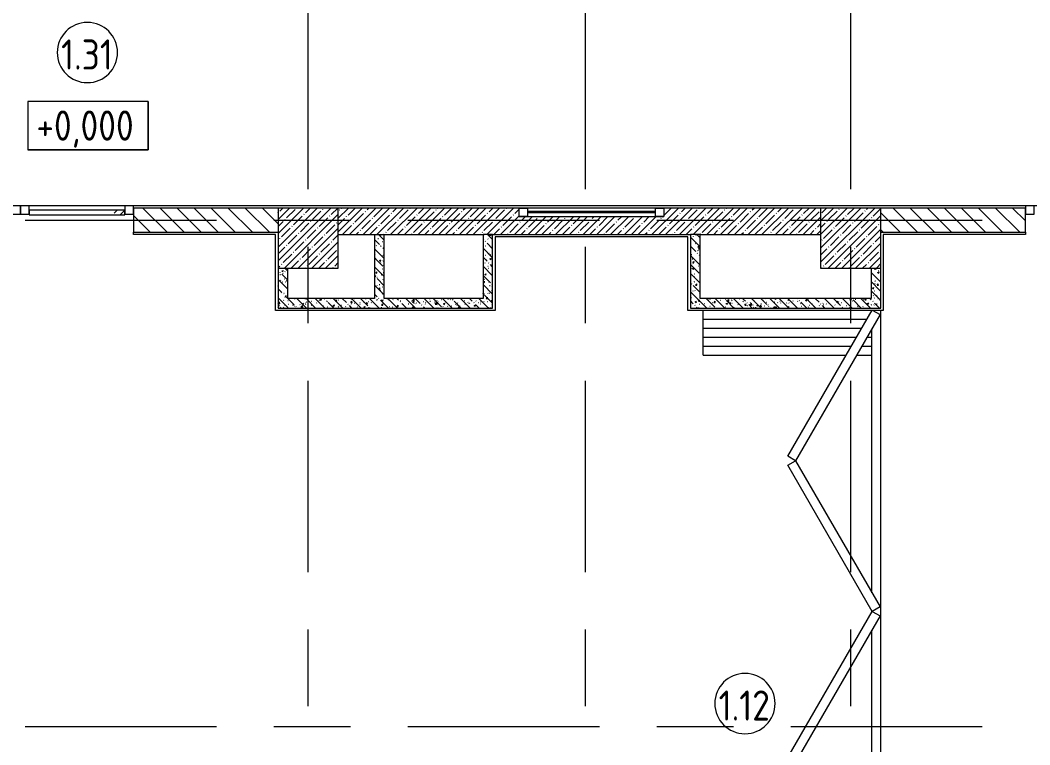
# Model space of a CAD drawing. Header units: millimetres. Extents: x 35787 to 244346, y -8553 to 29000.
# Drawn here: x 49772 to 58145, y 3447 to 9458 of the extents above; entities that cross this region are included whole.
import ezdxf

# ---------------------------------------------------------------- set-up
doc = ezdxf.new("R2010")
doc.units = ezdxf.units.MM
doc.linetypes.add('Осевая', pattern=[3175, 635, -476.25, 1587.5, -476.25])
for name, color, linetype, lineweight in [('A-AREA-IDEN', 7, 'Continuous', 9), ('A-GLAZ', 7, 'Continuous', 9), ('A-GLAZ-CURT', 7, 'Continuous', 9), ('A-GLAZ-CWMG', 7, 'Continuous', 9), ('A-WALL-1', 7, 'Continuous', 13), ('G-ANNO-DIMS', 7, 'Continuous', 9), ('I-WALL', 7, 'Continuous', 9), ('S-COLS', 7, 'Continuous', 9), ('Оси-2', 7, 'Осевая', 9)]:
    doc.layers.add(name, color=color, linetype=linetype, lineweight=lineweight)
for name, color, linetype, lineweight, true_color in [('A-DOOR-1', 7, 'Continuous', 9, 0xaaaaaa), ('A-DOOR-FRAM-2', 7, 'Continuous', 9, 0xaaaaaa), ('A-FLOR-1', 7, 'Continuous', 9, 0xaaaaaa), ('I-WALL-1', 7, 'Continuous', 9, 0x787878)]:
    doc.layers.add(name, color=color, linetype=linetype, lineweight=lineweight, true_color=true_color)
doc.styles.add('GOST Common', font='GOST_Common.ttf', dxfattribs={"width": 0.9, "height": 250})
pattern_1 = [(135, (0, 0), (-70.71068, -70.71068), [])]
pattern_2 = [(135, (0, 0), (-75.43415, -75.43415), [106.68, -17.78, 3.556, -17.78]), (135, (0, 75.39), (-75.43415, -75.43415), []), (50, (0, 0), (127.52922, -11.15758), [13.335, -146.685]), (355, (0, 0), (-24.66966, 133.74002), [10.668, -117.348]), (100.451, (10.63, -0.93), (102.85973, 122.58178), [11.333, -124.663]), (46.184, (0, 35.56), (189.75516, -29.43036), [20.002, -220.027]), (96.636, (15.81, 33.1), (166.1822, 173.1996), [17, -186.995]), (351.184, (0, 35.56), (166.1839, 173.1976), [16.002, -176.022]), (21, (17.78, 26.67), (106.13027, -71.58603), [13.335, -146.685]), (326, (17.78, 26.67), (43.26188, 128.93175), [10.668, -117.348]), (71.451, (26.62, 20.7), (149.39198, 57.34505), [11.333, -124.663]), (37.5, (0, 0), (2.162228, 59.188357), [3.353, -112.573, 3.353, -115.773, -117.793]), (37.5, (0, 0), (2.162228, 59.188357), [-235.052, 3.353, -114.44]), (7.5, (0, 0), (46.77386, 70.12615), [3.353, -64.567, 3.353, -109.906, -44.894]), (7.5, (0, 0), (46.77386, 70.12615), [-181.178, 3.353, -41.542]), (327.5, (-39.65, 0), (94.91367, -4.010093), [3.353, -41.097, 3.353, -135.331, -184.023]), (327.5, (-39.65, 0), (94.91367, -4.010093), [-183.134, 3.353, -180.67]), (317.5, (-57.43, 0), (103.69057, 17.79882), [3.353, -54.432, 3.353, -88.748, -130.683]), (317.5, (-57.43, 0), (103.69057, 17.79882), [-149.885, 3.353, -127.33])]

# ---------------------------------------------------------------- blocks, each defined once
blk = doc.blocks.new('BSC_Колонна _Прямоугольная - 500х500-V3-План монтажа стен и перегородок 1 этажа  в осях 12-23')
at = {"layer": 'S-COLS'}
h = blk.add_hatch(dxfattribs=at)
h.set_pattern_fill('FP_5', color=256, style=0, pattern_type=2)
h.set_pattern_definition([(45, (-52160, -7650), (-57.02463, 57.02463), []), (45, (-52102.975, -7650), (-57.02463, 57.02463), [100.806, -20.161, 3.353, -16.808])])
h.paths.add_polyline_path([(-250, -250), (250, -250), (250, 250), (-250, 250)])
for p, q in [((250, 250), (-250, 250)), ((-250, 250), (-250, -250)), ((250, -250), (250, 250)), ((-250, -250), (250, -250))]:
    blk.add_line(p, q, dxfattribs=at)
blk = doc.blocks.new('DOR__перегородка__Прямоугольная - ТП-3_ Вн_ДПГ_6820х3300h-19315679-План монтажа стен и перегородок 1 этажа  в осях 12-23')
at = {"layer": 'A-DOOR-1'}
for p, q in [((6445.2, 1474.2), (6820, 1474.2)), ((6445.2, 1474.2), (6445.2, 287.5)), ((6520.2, 1474.2), (6520.2, 244.2)), ((6595.2, 1474.2), (6595.2, 200.9)), ((6670.2, 1474.2), (6670.2, 157.6)), ((6745.2, 1474.2), (6745.2, 114.3)), ((6820, 1474.2), (6820, 0)), ((6445.2, 200.9), (6445.2, 75)), ((6520.2, 157.6), (6520.2, 75)), ((6595.2, 114.3), (6595.2, 75)), ((166.1, 75), (171.1, 75)), ((166.1, 0), (171.1, 0)), ((246.1, 75), (1664.5, 75)), ((246.1, 0), (6820, 0)), ((1814.5, 75), (1826.7, 75)), ((1976.7, 75), (4163.8, 75)), ((4313.8, 75), (4325, 75)), ((4475, 75), (6663.2, 75)), ((6813.2, 75), (6820, 75))]:
    blk.add_line(p, q, dxfattribs=at)
at = {"layer": 'A-DOOR-FRAM-2'}
for p, q in [((570.4, 706.9), (607.9, 771.8)), ((607.9, 771.8), (1820.3, 71.7)), ((1820.9, 71.7), (3033.3, 771.8)), ((3033.3, 771.8), (3070.8, 706.9)), ((3069.7, 706.9), (3107.3, 771.8)), ((3107.3, 771.8), (4319.6, 71.7)), ((4319.2, 71.7), (5531.6, 771.8)), ((5531.6, 771.8), (5569.1, 706.9)), ((5569.1, 706.9), (5606.6, 771.8)), ((5606.6, 771.8), (6818.9, 71.7)), ((1782.7, 6.7), (570.4, 706.9)), ((3070.8, 706.9), (1858.4, 6.7)), ((4282.1, 6.7), (3069.7, 706.9)), ((5569.1, 706.9), (4356.7, 6.7)), ((6781.4, 6.7), (5569.1, 706.9)), ((1820.3, 71.7), (1782.7, 6.7)), ((1858.4, 6.7), (1820.9, 71.7)), ((4319.6, 71.7), (4282.1, 6.7)), ((4356.7, 6.7), (4319.2, 71.7)), ((6818.9, 71.7), (6781.4, 6.7))]:
    blk.add_line(p, q, dxfattribs=at)
blk = doc.blocks.new('BSC_Колонна _Прямоугольная - 500х500-V17-План монтажа стен и перегородок 1 этажа  в осях 12-23')
at = {"layer": 'S-COLS'}
h = blk.add_hatch(dxfattribs=at)
h.set_pattern_fill('FP_34', color=256, style=0, pattern_type=2)
h.set_pattern_definition([(45, (-56660, -7650), (-57.02463, 57.02463), []), (45, (-56602.975, -7650), (-57.02463, 57.02463), [100.806, -20.161, 3.353, -16.808])])
h.paths.add_polyline_path([(-250, -250), (250, -250), (250, 250), (-250, 250)])
for p, q in [((250, 250), (-250, 250)), ((-250, 250), (-250, -250)), ((250, -250), (250, 250)), ((-250, -250), (250, -250))]:
    blk.add_line(p, q, dxfattribs=at)
blk = doc.blocks.new('Прямоугольный импост - 50 x 70 мм-31700031-План монтажа стен и перегородок 1 этажа  в осях 12-23')
at = {"layer": 'A-GLAZ-CWMG'}
for p, q in [((-70, 35), (0, 35)), ((-70, -35), (-70, 35)), ((0, 35), (0, -35)), ((0, -35), (-70, -35))]:
    blk.add_line(p, q, dxfattribs=at)
blk = doc.blocks.new('Системная панель - Стемалит - 40мм-31720939-План монтажа стен и перегородок 1 этажа  в осях 12-23')
at = {"layer": 'A-GLAZ-CURT'}
for p, q in [((65, 35), (-65, 35)), ((-65, 35), (-65, -35)), ((65, -35), (65, 35)), ((-65, -35), (65, -35))]:
    blk.add_line(p, q, dxfattribs=at)
blk = doc.blocks.new('Системная панель - Стекло - 40мм-V65-План монтажа стен и перегородок 1 этажа  в осях 12-23')
at = {"layer": 'A-GLAZ-CURT'}
h = blk.add_hatch(dxfattribs=at)
h.set_pattern_fill('FP_80', color=256, style=0, pattern_type=2)
h.set_pattern_definition([(45, (-50342.5, -7783), (-282.8427, 282.8427), [200, -600]), (45, (-50542.5, -7883), (-282.8427, 282.8427), [600, -200]), (45, (-50142.5, -7983), (-282.8427, 282.8427), [200, -600])])
h.paths.add_polyline_path([(397.5, -40), (397.5, 0), (-397.5, 0), (-397.5, -40), (-214.5, -40)])
for p, q in [((397.5, 0), (-397.5, 0)), ((-397.5, 0), (-397.5, -40)), ((397.5, -40), (397.5, 0)), ((-397.5, -40), (397.5, -40))]:
    blk.add_line(p, q, dxfattribs=at)
blk = doc.blocks.new('Прямоугольный импост - 50 x 70 мм-31702100-План монтажа стен и перегородок 1 этажа  в осях 12-23')
at = {"layer": 'A-GLAZ-CWMG'}
for p, q in [((-35, 35), (35, 35)), ((-35, -35), (-35, 35)), ((35, 35), (35, -35)), ((35, -35), (-35, -35))]:
    blk.add_line(p, q, dxfattribs=at)
blk = doc.blocks.new('Прямоугольный импост - 50 x 70 мм-31720914-План монтажа стен и перегородок 1 этажа  в осях 12-23')
at = {"layer": 'A-GLAZ-CWMG'}
blk.add_line((41770, 7918), (40975, 7918), dxfattribs=at)
blk = doc.blocks.new('Прямоугольный импост - 50 x 70 мм-31701779-План монтажа стен и перегородок 1 этажа  в осях 12-23')
at = {"layer": 'A-GLAZ-CWMG'}
for p, q in [((0, 35), (-70, 35)), ((-70, 35), (-70, -35)), ((0, -35), (0, 35)), ((-70, -35), (0, -35))]:
    blk.add_line(p, q, dxfattribs=at)
blk = doc.blocks.new('120_Окно_СКБ_1Ст - 120_Окно_СКБ_1Ст 400х1200 EI30-24228621-План монтажа стен и перегородок 1 этажа  в осях 12-23')
at = {"layer": 'A-GLAZ'}
for p, q in [((-600, 40), (-600, 110)), ((-600, 110), (-530, 110)), ((600, 110), (-600, 110)), ((-530, 110), (-530, 40)), ((530, 40), (530, 110)), ((530, 110), (600, 110)), ((600, 110), (600, 40)), ((-530, 40), (-600, 40)), ((-600, 40), (600, 40)), ((530, 80), (-530, 80)), ((530, 70), (-530, 70)), ((600, 40), (530, 40))]:
    blk.add_line(p, q, dxfattribs=at)
blk = doc.blocks.new('Марка_Помещения - Номер-25198446-План монтажа стен и перегородок 1 этажа  в осях 12-23')
at = {"layer": 'A-AREA-IDEN'}
for start, end in [(360, 180), (180, 360)]:
    blk.add_arc((0, 0), 2.5, start, end, dxfattribs=at)
blk = doc.blocks.new('Высотные отметки - 10х4_h_-17668695-План монтажа стен и перегородок 1 этажа  в осях 12-23')
at = {"layer": 'G-ANNO-DIMS'}
for p, q in [((-5, 4), (-5, 0)), ((5, 4), (-5, 4)), ((5, 4), (-5, 4)), ((-5, 4), (-5, 0)), ((5, 4), (5, 0)), ((5, 0), (5, 4)), ((5, 0), (-5, 0)), ((-5, 0), (5, 0))]:
    blk.add_line(p, q, dxfattribs=at)

msp = doc.modelspace()

# ---------------------------------------------------------------- hatches: boundary and pattern name
at = {"layer": 'I-WALL'}
h = msp.add_hatch(dxfattribs=at)
h.set_pattern_fill('FP_20', color=256, style=0, pattern_type=2)
h.set_pattern_definition(pattern_1)
h.paths.add_polyline_path([(51479, 7700), (51910, 7700), (51910, 7900), (50710, 7900), (50710, 7700)])
h.paths.add_polyline_path([(48210, 7700), (48210, 7900), (47910, 7900), (47910, 7700)])
h = msp.add_hatch(dxfattribs=at)
h.set_pattern_fill('FP_1', color=256, style=0, pattern_type=2)
h.set_pattern_definition([(45, (0, 0), (-57.02463, 57.02463), []), (45, (57.025, 0), (-57.02463, 57.02463), [100.806, -20.161, 3.353, -16.808])])
h.paths.add_polyline_path([(55110, 7680), (56410, 7680), (56410, 7900), (55110, 7900), (55110, 7830), (53910, 7830), (53910, 7900), (52410, 7900), (52410, 7680), (53910, 7680)])
h = msp.add_hatch(dxfattribs=at)
h.set_pattern_fill('FP_20', color=256, style=0, pattern_type=2)
h.set_pattern_definition(pattern_1)
h.paths.add_polyline_path([(56910, 7700), (58110, 7700), (58110, 7900), (56910, 7900)])
h.paths.add_polyline_path([(60910, 7700), (60910, 7900), (60610, 7900), (60610, 7700)])
at = {"layer": 'I-WALL-1'}
h = msp.add_hatch(dxfattribs=at)
h.set_pattern_fill('FP_22', color=256, style=0, pattern_type=2)
h.set_pattern_definition(pattern_2)
h.paths.add_polyline_path([(52710, 7150), (52790, 7150), (52790, 7680), (52710, 7680)])
h = msp.add_hatch(dxfattribs=at)
h.set_pattern_fill('FP_22', color=256, style=0, pattern_type=2)
h.set_pattern_definition(pattern_2)
h.paths.add_polyline_path([(53610, 7150), (53690, 7150), (53690, 7680), (53610, 7680)])
h = msp.add_hatch(dxfattribs=at)
h.set_pattern_fill('FP_22', color=256, style=0, pattern_type=2)
h.set_pattern_definition(pattern_2)
h.paths.add_polyline_path([(55410, 7070), (55410, 7680), (55330, 7680), (55330, 7070)])
h = msp.add_hatch(dxfattribs=at)
h.set_pattern_fill('FP_22', color=256, style=0, pattern_type=2)
h.set_pattern_definition(pattern_2)
h.paths.add_polyline_path([(51990, 7070), (51990, 7400), (51910, 7400), (51910, 7070)])
h = msp.add_hatch(dxfattribs=at)
h.set_pattern_fill('FP_22', color=256, style=0, pattern_type=2)
h.set_pattern_definition(pattern_2)
h.paths.add_polyline_path([(56830, 7150), (56910, 7150), (56910, 7400), (56830, 7400)])
h = msp.add_hatch(dxfattribs=at)
h.set_pattern_fill('FP_22', color=256, style=0, pattern_type=2)
h.set_pattern_definition(pattern_2)
h.paths.add_polyline_path([(51990, 7070), (53690, 7070), (53690, 7150), (51990, 7150)])
h = msp.add_hatch(dxfattribs=at)
h.set_pattern_fill('FP_22', color=256, style=0, pattern_type=2)
h.set_pattern_definition(pattern_2)
h.paths.add_polyline_path([(56910, 7070), (56910, 7150), (55410, 7150), (55410, 7070), (55832, 7070)])

# ---------------------------------------------------------------- linework, layer by layer
at = {"layer": 'A-FLOR-1'}
for p, q in [((38742.7, 7920), (66770, 7920)), ((50710, 7918), (50710, 7920)), ((58110, 7920), (58110, 7918)), ((50710, 7680), (50710, 7700)), ((51890, 7680), (50710, 7680)), ((51890, 7050), (51890, 7680)), ((55310, 7660), (53710, 7660)), ((53710, 7660), (53710, 7050)), ((55310, 7050), (55310, 7660)), ((58110, 7680), (56930, 7680)), ((56930, 7680), (56930, 7050)), ((58110, 7700), (58110, 7680)), ((53710, 7050), (51890, 7050)), ((56836.7, 7050), (55310, 7050)), ((56930, 7050), (56843.2, 7050))]:
    msp.add_line(p, q, dxfattribs=at)
at = {"layer": 'A-WALL-1'}
for p, q in [((53690, 7680), (53610, 7680)), ((55410, 7680), (55330, 7680))]:
    msp.add_line(p, q, dxfattribs=at)
at = {"layer": 'I-WALL'}
for p, q in [((51910, 7900), (50710, 7900)), ((50710, 7900), (50710, 7700)), ((53910, 7900), (52410, 7900)), ((56410, 7900), (55110, 7900)), ((58110, 7900), (56910, 7900)), ((58110, 7700), (58110, 7900)), ((50710, 7700), (51910, 7700)), ((52410, 7680), (53610, 7680)), ((52710, 7680), (52710, 7150)), ((52790, 7150), (52790, 7680)), ((53610, 7680), (53610, 7150)), ((53690, 7070), (53690, 7680)), ((53690, 7680), (55330, 7680)), ((55330, 7680), (55330, 7070)), ((55410, 7150), (55410, 7680)), ((55410, 7680), (56410, 7680)), ((56910, 7700), (58110, 7700)), ((51910, 7400), (51910, 7070)), ((51990, 7150), (51990, 7400)), ((56830, 7400), (56830, 7150)), ((56910, 7070), (56910, 7400)), ((52710, 7150), (51990, 7150)), ((53610, 7150), (52790, 7150)), ((56830, 7150), (55410, 7150)), ((51910, 7070), (53690, 7070)), ((55330, 7070), (56910, 7070))]:
    msp.add_line(p, q, dxfattribs=at)
at = {"layer": 'Оси-2'}
for p, q in [((52160, 593.7), (52160, 24898.1)), ((54460, 593.7), (54460, 24898.1)), ((56660, 593.7), (56660, 24898.1)), ((39176.2, 7800), (82200, 7800)), ((39176.2, 3600), (82200, 3600))]:
    msp.add_line(p, q, dxfattribs=at)

# ---------------------------------------------------------------- block references
at = {"layer": 'A-AREA-IDEN', "xscale": 99.99999999999993, "yscale": 99.99999999999993, "zscale": 99.99999999999993}
for p in [(50328.8, 9189.7), (55782.7, 3789.4)]:
    msp.add_blockref('Марка_Помещения - Номер-25198446-План монтажа стен и перегородок 1 этажа  в осях 12-23', p, dxfattribs=at)
at = {"layer": 'A-DOOR-1', "rotation": 89.99999999999955}
msp.add_blockref('DOR__перегородка__Прямоугольная - ТП-3_ Вн_ДПГ_6820х3300h-19315679-План монтажа стен и перегородок 1 этажа  в осях 12-23', (56910, 233.9), dxfattribs=at)
at = {"layer": 'A-GLAZ'}
msp.add_blockref('120_Окно_СКБ_1Ст - 120_Окно_СКБ_1Ст 400х1200 EI30-24228621-План монтажа стен и перегородок 1 этажа  в осях 12-23', (54510, 7790), dxfattribs=at)
at = {"layer": 'A-GLAZ-CURT'}
for name, p in [('Системная панель - Стемалит - 40мм-31720939-План монтажа стен и перегородок 1 этажа  в осях 12-23', (49710, 7883)), ('Системная панель - Стекло - 40мм-V65-План монтажа стен и перегородок 1 этажа  в осях 12-23', (50242.5, 7883))]:
    msp.add_blockref(name, p, dxfattribs=at)
at = {"layer": 'A-GLAZ-CWMG', "extrusion": (0, 0, -1), "rotation": 180}
for name, p in [('Прямоугольный импост - 50 x 70 мм-31702100-План монтажа стен и перегородок 1 этажа  в осях 12-23', (-49810, 7883)), ('Прямоугольный импост - 50 x 70 мм-31700031-План монтажа стен и перегородок 1 этажа  в осях 12-23', (-50710, 7883))]:
    msp.add_blockref(name, p, dxfattribs=at)
at = {"layer": 'A-GLAZ-CWMG'}
msp.add_blockref('Прямоугольный импост - 50 x 70 мм-31720914-План монтажа стен и перегородок 1 этажа  в осях 12-23', (8870, 0), dxfattribs=at)
at = {"layer": 'A-GLAZ-CWMG', "rotation": 180}
msp.add_blockref('Прямоугольный импост - 50 x 70 мм-31701779-План монтажа стен и перегородок 1 этажа  в осях 12-23', (58110, 7883), dxfattribs=at)
at = {"layer": 'G-ANNO-DIMS', "xscale": 99.99999999999993, "yscale": 99.99999999999993, "zscale": 99.99999999999993}
msp.add_blockref('Высотные отметки - 10х4_h_-17668695-План монтажа стен и перегородок 1 этажа  в осях 12-23', (50334.1, 8382.1), dxfattribs=at)
at = {"layer": 'S-COLS'}
for name, p in [('BSC_Колонна _Прямоугольная - 500х500-V3-План монтажа стен и перегородок 1 этажа  в осях 12-23', (52160, 7650)), ('BSC_Колонна _Прямоугольная - 500х500-V17-План монтажа стен и перегородок 1 этажа  в осях 12-23', (56660, 7650))]:
    msp.add_blockref(name, p, dxfattribs=at)

# ---------------------------------------------------------------- texts
at = {"layer": 'A-AREA-IDEN', "char_height": 250, "width": 548.354, "attachment_point": 1, "style": 'GOST Common'}
for s, insert in [('1.31', (50110.7, 9298.3)), ('1.12', (55564.6, 3898))]:
    msp.add_mtext(s, dxfattribs=dict(at, insert=insert))
at = {"layer": 'G-ANNO-DIMS', "insert": (49905.5, 8708.8), "char_height": 250, "width": 1028.823, "attachment_point": 1, "line_spacing_factor": 1.022761, "style": 'GOST Common'}
msp.add_mtext('+0,000', dxfattribs=at)

doc.saveas('drawing.dxf')
